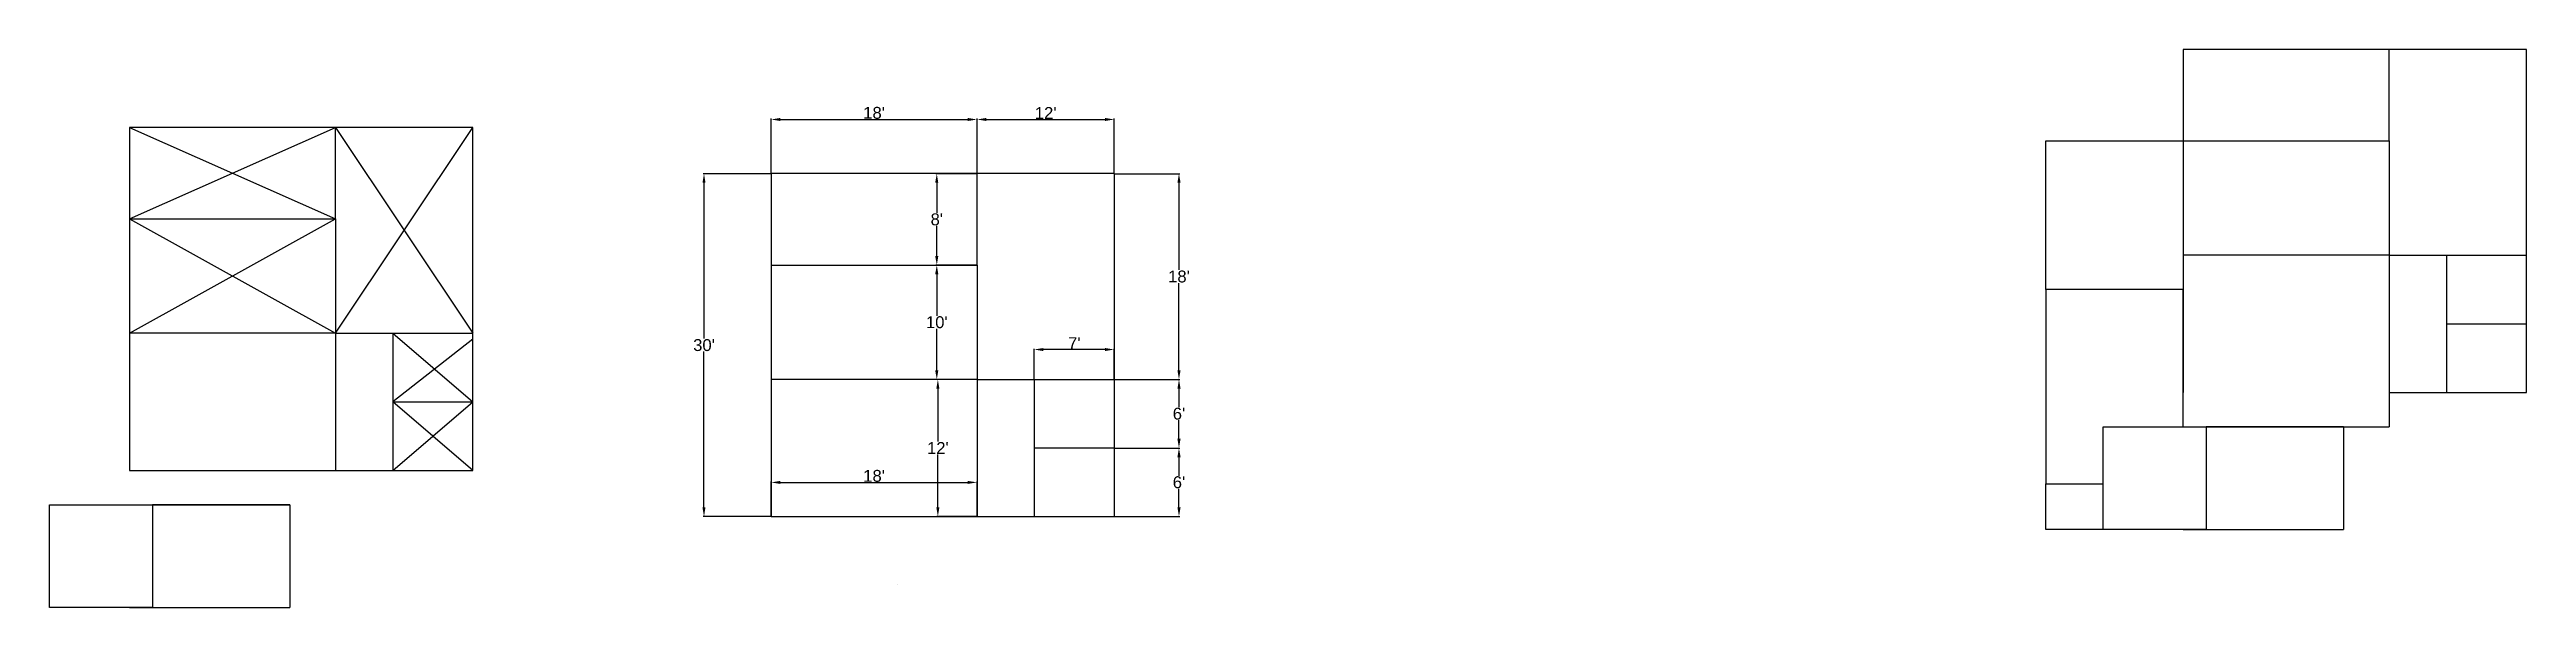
# Model space of a CAD drawing. Header units: feet. Extents: x 122 to 11882, y 109 to 909.
# Drawn here: x 9284 to 11882, y 319 to 909 of the extents above.
import ezdxf

# ---------------------------------------------------------------- set-up
doc = ezdxf.new("R2010")
doc.units = ezdxf.units.FT
doc.header["$MEASUREMENT"] = 0
doc.styles.get("Standard").update_dxf_attribs({"font": 'arial.ttf'})
doc.dimstyles.new('base', dxfattribs={"dimscale": 5, "dimtxt": 2.5, "dimasz": 1.9375, "dimexe": 0.18, "dimexo": 0.0625, "dimgap": 0.09, "dimtad": 1, "dimtih": 1, "dimtoh": 1, "dimzin": 0, "dimdsep": 46, "dimlunit": 4, "dimtxsty": 'Standard', "dimcen": 0.09, "dimclrd": 3, "dimclre": 2, "dimclrt": 4, "dimadec": 0, "dimazin": 0, "dimtfac": 1, "dimtofl": 0, "dimtmove": 0, "dimatfit": 3, "dimfxl": 1, "dimtfillclr": 1, "dimtolj": 1, "dimtzin": 0, "dimarcsym": 0})

# ---------------------------------------------------------------- blocks, each defined once
blk = doc.blocks.new('*D59')
at = {"color": 2, "lineweight": -2, "transparency": 16777216}
for p, q in [((10040.4, 778.8), (9969.4, 778.8)), ((10040.4, 418.8), (9969.4, 418.8))]:
    blk.add_line(p, q, dxfattribs=at)
at = {"color": 3, "lineweight": -2, "transparency": 16777216}
for p, q in [((9970.3, 769.2), (9970.3, 605.7)), ((9970.3, 428.5), (9970.3, 592))]:
    blk.add_line(p, q, dxfattribs=at)
at = {"color": 3, "transparency": 16777216}
for points in [[(9968.7, 769.2), (9971.9, 769.2), (9970.3, 778.8)], [(9968.7, 428.5), (9971.9, 428.5), (9970.3, 418.8)]]:
    blk.add_solid(points, dxfattribs=at)
at = {"layer": 'Defpoints', "color": 0, "transparency": 16777216}
for p in [(10040.7, 778.8), (9970.3, 418.8), (10040.7, 418.8)]:
    blk.add_point(p, dxfattribs=at)
at = {"color": 4, "transparency": 16777216, "insert": (9970.3, 598.8), "char_height": 12.5, "attachment_point": 5}
blk.add_mtext("\\A1;30'", dxfattribs=at)
blk = doc.blocks.new('*D60')
at = {"color": 2, "lineweight": -2, "transparency": 16777216}
for p, q in [((10040.7, 779.2), (10040.7, 836.6)), ((10256.7, 779.2), (10256.7, 836.6))]:
    blk.add_line(p, q, dxfattribs=at)
at = {"color": 3, "lineweight": -2, "transparency": 16777216}
blk.add_line((10050.4, 835.7), (10247, 835.7), dxfattribs=at)
at = {"color": 3, "transparency": 16777216}
for points in [[(10050.4, 837.3), (10050.4, 834.1), (10040.7, 835.7)], [(10247, 837.3), (10247, 834.1), (10256.7, 835.7)]]:
    blk.add_solid(points, dxfattribs=at)
at = {"layer": 'Defpoints', "color": 0, "transparency": 16777216}
for p in [(10256.7, 835.7), (10040.7, 778.8), (10256.7, 778.8)]:
    blk.add_point(p, dxfattribs=at)
at = {"color": 4, "transparency": 16777216, "insert": (10148.7, 842.6), "char_height": 12.5, "attachment_point": 5}
blk.add_mtext("\\A1;18'", dxfattribs=at)
blk = doc.blocks.new('*D61')
at = {"color": 2, "lineweight": -2, "transparency": 16777216}
for p, q in [((10256.7, 779.2), (10256.7, 836.6)), ((10400.7, 779.2), (10400.7, 836.6))]:
    blk.add_line(p, q, dxfattribs=at)
at = {"color": 3, "lineweight": -2, "transparency": 16777216}
blk.add_line((10266.4, 835.7), (10391, 835.7), dxfattribs=at)
at = {"color": 3, "transparency": 16777216}
for points in [[(10266.4, 837.3), (10266.4, 834.1), (10256.7, 835.7)], [(10391, 837.3), (10391, 834.1), (10400.7, 835.7)]]:
    blk.add_solid(points, dxfattribs=at)
at = {"layer": 'Defpoints', "color": 0, "transparency": 16777216}
for p in [(10400.7, 835.7), (10256.7, 778.8), (10400.7, 778.8)]:
    blk.add_point(p, dxfattribs=at)
at = {"color": 4, "transparency": 16777216, "insert": (10328.7, 842.5), "char_height": 12.5, "attachment_point": 5}
blk.add_mtext("\\A1;12'", dxfattribs=at)
blk = doc.blocks.new('*D62')
at = {"color": 2, "lineweight": -2, "transparency": 16777216}
for p, q in [((10401, 778.8), (10469.4, 778.8)), ((10401, 562.8), (10469.4, 562.8))]:
    blk.add_line(p, q, dxfattribs=at)
at = {"color": 3, "lineweight": -2, "transparency": 16777216}
for p, q in [((10468.5, 769.2), (10468.5, 677.7)), ((10468.5, 572.5), (10468.5, 664))]:
    blk.add_line(p, q, dxfattribs=at)
at = {"color": 3, "transparency": 16777216}
for points in [[(10466.9, 769.2), (10470.2, 769.2), (10468.5, 778.8)], [(10466.9, 572.5), (10470.2, 572.5), (10468.5, 562.8)]]:
    blk.add_solid(points, dxfattribs=at)
at = {"layer": 'Defpoints', "color": 0, "transparency": 16777216}
for p in [(10400.7, 778.8), (10400.7, 562.8), (10468.5, 562.8)]:
    blk.add_point(p, dxfattribs=at)
at = {"color": 4, "transparency": 16777216, "insert": (10468.5, 670.8), "char_height": 12.5, "attachment_point": 5}
blk.add_mtext("\\A1;18'", dxfattribs=at)
blk = doc.blocks.new('*D63')
at = {"color": 2, "lineweight": -2, "transparency": 16777216}
for p, q in [((10401, 562.8), (10469.4, 562.8)), ((10401, 490.8), (10469.4, 490.8))]:
    blk.add_line(p, q, dxfattribs=at)
at = {"color": 3, "lineweight": -2, "transparency": 16777216}
for p, q in [((10468.5, 553.2), (10468.5, 533.7)), ((10468.5, 500.5), (10468.5, 520))]:
    blk.add_line(p, q, dxfattribs=at)
at = {"color": 3, "transparency": 16777216}
for points in [[(10466.9, 553.2), (10470.2, 553.2), (10468.5, 562.8)], [(10466.9, 500.5), (10470.2, 500.5), (10468.5, 490.8)]]:
    blk.add_solid(points, dxfattribs=at)
at = {"layer": 'Defpoints', "color": 0, "transparency": 16777216}
for p in [(10400.7, 562.8), (10400.7, 490.8), (10468.5, 490.8)]:
    blk.add_point(p, dxfattribs=at)
at = {"color": 4, "transparency": 16777216, "insert": (10468.5, 526.8), "char_height": 12.5, "attachment_point": 5}
blk.add_mtext("\\A1;6'", dxfattribs=at)
blk = doc.blocks.new('*D64')
at = {"color": 2, "lineweight": -2, "transparency": 16777216}
for p, q in [((10401, 490.8), (10469.4, 490.8)), ((10401, 418.8), (10469.4, 418.8))]:
    blk.add_line(p, q, dxfattribs=at)
at = {"color": 3, "lineweight": -2, "transparency": 16777216}
for p, q in [((10468.5, 481.2), (10468.5, 461.7)), ((10468.5, 428.5), (10468.5, 448))]:
    blk.add_line(p, q, dxfattribs=at)
at = {"color": 3, "transparency": 16777216}
for points in [[(10466.9, 481.2), (10470.2, 481.2), (10468.5, 490.8)], [(10466.9, 428.5), (10470.2, 428.5), (10468.5, 418.8)]]:
    blk.add_solid(points, dxfattribs=at)
at = {"layer": 'Defpoints', "color": 0, "transparency": 16777216}
for p in [(10400.7, 490.8), (10400.7, 418.8), (10468.5, 418.8)]:
    blk.add_point(p, dxfattribs=at)
at = {"color": 4, "transparency": 16777216, "insert": (10468.5, 454.8), "char_height": 12.5, "attachment_point": 5}
blk.add_mtext("\\A1;6'", dxfattribs=at)
blk = doc.blocks.new('*D65')
at = {"color": 2, "lineweight": -2, "transparency": 16777216}
for p, q in [((10040.7, 419.2), (10040.7, 455.6)), ((10256.7, 419.2), (10256.7, 455.6))]:
    blk.add_line(p, q, dxfattribs=at)
at = {"color": 3, "lineweight": -2, "transparency": 16777216}
blk.add_line((10050.4, 454.7), (10247, 454.7), dxfattribs=at)
at = {"color": 3, "transparency": 16777216}
for points in [[(10050.4, 456.3), (10050.4, 453.1), (10040.7, 454.7)], [(10247, 456.3), (10247, 453.1), (10256.7, 454.7)]]:
    blk.add_solid(points, dxfattribs=at)
at = {"layer": 'Defpoints', "color": 0, "transparency": 16777216}
for p in [(10256.7, 454.7), (10040.7, 418.8), (10256.7, 418.8)]:
    blk.add_point(p, dxfattribs=at)
at = {"color": 4, "transparency": 16777216, "insert": (10148.7, 461.5), "char_height": 12.5, "attachment_point": 5}
blk.add_mtext("\\A1;18'", dxfattribs=at)
blk = doc.blocks.new('*D66')
at = {"color": 2, "lineweight": -2, "transparency": 16777216}
for p, q in [((10316.7, 563.2), (10316.7, 595.1)), ((10400.7, 563.2), (10400.7, 595.1))]:
    blk.add_line(p, q, dxfattribs=at)
at = {"color": 3, "lineweight": -2, "transparency": 16777216}
blk.add_line((10391, 594.2), (10326.4, 594.2), dxfattribs=at)
at = {"color": 3, "transparency": 16777216}
for points in [[(10326.4, 595.8), (10326.4, 592.6), (10316.7, 594.2)], [(10391, 595.8), (10391, 592.6), (10400.7, 594.2)]]:
    blk.add_solid(points, dxfattribs=at)
at = {"layer": 'Defpoints', "color": 0, "transparency": 16777216}
for p in [(10316.7, 594.2), (10316.7, 562.8), (10400.7, 562.8)]:
    blk.add_point(p, dxfattribs=at)
at = {"color": 4, "transparency": 16777216, "insert": (10358.7, 600.9), "char_height": 12.5, "attachment_point": 5}
blk.add_mtext("\\A1;7'", dxfattribs=at)
blk = doc.blocks.new('*D67')
at = {"color": 2, "lineweight": -2, "transparency": 16777216}
for p, q in [((10256.4, 778.8), (10213.6, 778.8)), ((10256.4, 682.8), (10213.6, 682.8))]:
    blk.add_line(p, q, dxfattribs=at)
at = {"color": 3, "lineweight": -2, "transparency": 16777216}
for p, q in [((10214.5, 769.2), (10214.5, 737.7)), ((10214.5, 692.5), (10214.5, 724))]:
    blk.add_line(p, q, dxfattribs=at)
at = {"color": 3, "transparency": 16777216}
for points in [[(10212.8, 769.2), (10216.1, 769.2), (10214.5, 778.8)], [(10212.8, 692.5), (10216.1, 692.5), (10214.5, 682.8)]]:
    blk.add_solid(points, dxfattribs=at)
at = {"layer": 'Defpoints', "color": 0, "transparency": 16777216}
for p in [(10256.7, 778.8), (10214.5, 682.8), (10256.7, 682.8)]:
    blk.add_point(p, dxfattribs=at)
at = {"color": 4, "transparency": 16777216, "insert": (10214.5, 730.8), "char_height": 12.5, "attachment_point": 5}
blk.add_mtext("\\A1;8'", dxfattribs=at)
blk = doc.blocks.new('*D68')
at = {"color": 2, "lineweight": -2, "transparency": 16777216}
for p, q in [((10256.4, 682.8), (10213.6, 682.8)), ((10256.4, 562.8), (10213.6, 562.8))]:
    blk.add_line(p, q, dxfattribs=at)
at = {"color": 3, "lineweight": -2, "transparency": 16777216}
for p, q in [((10214.5, 673.2), (10214.5, 629.7)), ((10214.5, 572.5), (10214.5, 616))]:
    blk.add_line(p, q, dxfattribs=at)
at = {"color": 3, "transparency": 16777216}
for points in [[(10212.8, 673.2), (10216.1, 673.2), (10214.5, 682.8)], [(10212.8, 572.5), (10216.1, 572.5), (10214.5, 562.8)]]:
    blk.add_solid(points, dxfattribs=at)
at = {"layer": 'Defpoints', "color": 0, "transparency": 16777216}
for p in [(10256.7, 682.8), (10214.5, 562.8), (10256.7, 562.8)]:
    blk.add_point(p, dxfattribs=at)
at = {"color": 4, "transparency": 16777216, "insert": (10214.5, 622.8), "char_height": 12.5, "attachment_point": 5}
blk.add_mtext("\\A1;10'", dxfattribs=at)
blk = doc.blocks.new('*D69')
at = {"color": 2, "lineweight": -2, "transparency": 16777216}
for p, q in [((10256.4, 562.8), (10214.7, 562.8)), ((10256.4, 418.8), (10214.7, 418.8))]:
    blk.add_line(p, q, dxfattribs=at)
at = {"color": 3, "lineweight": -2, "transparency": 16777216}
for p, q in [((10215.6, 553.2), (10215.6, 497.6)), ((10215.6, 428.5), (10215.6, 484.1))]:
    blk.add_line(p, q, dxfattribs=at)
at = {"color": 3, "transparency": 16777216}
for points in [[(10214, 553.2), (10217.2, 553.2), (10215.6, 562.8)], [(10214, 428.5), (10217.2, 428.5), (10215.6, 418.8)]]:
    blk.add_solid(points, dxfattribs=at)
at = {"layer": 'Defpoints', "color": 0, "transparency": 16777216}
for p in [(10256.7, 562.8), (10215.6, 418.8), (10256.7, 418.8)]:
    blk.add_point(p, dxfattribs=at)
at = {"color": 4, "transparency": 16777216, "insert": (10215.6, 490.8), "char_height": 12.5, "attachment_point": 5}
blk.add_mtext("\\A1;12'", dxfattribs=at)

msp = doc.modelspace()

# ---------------------------------------------------------------- linework, layer by layer
for p, q in [((11881.894, 909.168), (11521.894, 909.168)), ((11521.894, 909.168), (11521.894, 549.168)), ((11737.894, 813.168), (11737.894, 909.168)), ((11881.894, 549.168), (11881.894, 909.168)), ((9367.846, 827.246), (9583.846, 731.246)), ((9367.846, 731.246), (9583.846, 827.246)), ((9583.846, 731.246), (9583.846, 827.246)), ((9583.846, 827.246), (9727.846, 611.246)), ((9583.846, 611.246), (9727.846, 827.246)), ((11377.894, 657.168), (11377.894, 813.168)), ((11377.894, 813.168), (11521.894, 813.168)), ((11521.894, 813.168), (11737.894, 813.168)), ((11737.894, 813.168), (11737.894, 693.168)), ((10256.721, 682.846), (10256.721, 778.846)), ((9367.846, 731.246), (9583.846, 731.246)), ((9367.846, 731.246), (9583.846, 611.246)), ((9367.846, 611.246), (9583.846, 731.246)), ((9583.846, 731.246), (9583.846, 611.246)), ((10040.721, 682.846), (10256.721, 682.846)), ((10256.721, 682.846), (10256.721, 562.846)), ((11737.894, 693.168), (11521.894, 693.168)), ((11737.894, 693.168), (11881.894, 693.168)), ((11737.894, 693.168), (11737.894, 549.168)), ((11797.894, 693.168), (11797.894, 549.168)), ((11521.894, 657.168), (11377.894, 657.168)), ((11377.894, 657.168), (11377.894, 453.168)), ((11521.894, 513.168), (11521.894, 657.168)), ((9583.846, 611.246), (9367.846, 611.246)), ((9583.846, 611.246), (9727.846, 611.246)), ((9583.846, 611.246), (9583.846, 467.246)), ((9643.846, 611.246), (9643.846, 467.246)), ((9643.846, 611.246), (9727.846, 539.246)), ((9727.846, 605.182), (9643.846, 539.246)), ((11797.894, 621.168), (11881.894, 621.168)), ((10256.721, 562.846), (10040.721, 562.846)), ((10256.721, 562.846), (10400.721, 562.846)), ((10256.721, 562.846), (10256.721, 418.846)), ((10316.721, 562.846), (10316.721, 418.846)), ((11737.894, 549.168), (11881.894, 549.168)), ((11737.894, 549.168), (11737.894, 513.168)), ((9643.846, 539.246), (9727.846, 539.246)), ((9727.846, 467.246), (9643.846, 539.246)), ((9643.846, 467.246), (9727.846, 539.246)), ((11437.894, 405.168), (11437.894, 513.168)), ((11437.894, 513.168), (11545.894, 513.168)), ((11521.894, 513.168), (11689.894, 513.168)), ((11689.894, 513.168), (11545.894, 513.168)), ((11545.894, 513.168), (11545.894, 405.168)), ((11689.894, 513.168), (11689.894, 405.168)), ((11689.894, 513.168), (11737.894, 513.168)), ((10316.721, 490.846), (10400.721, 490.846)), ((11377.894, 405.168), (11377.894, 453.168)), ((11377.894, 453.168), (11437.894, 453.168)), ((9283.846, 323.246), (9283.846, 431.246)), ((9283.846, 431.246), (9391.846, 431.246)), ((9367.846, 431.246), (9535.846, 431.246)), ((9535.846, 431.246), (9391.846, 431.246)), ((9391.846, 431.246), (9391.846, 323.246)), ((9535.846, 431.246), (9535.846, 323.246)), ((11437.894, 405.168), (11377.894, 405.168)), ((11545.894, 405.168), (11437.894, 405.168)), ((11521.894, 405.168), (11689.894, 405.168)), ((9391.846, 323.246), (9283.846, 323.246)), ((9367.846, 323.246), (9535.846, 323.246))]:
    msp.add_line(p, q)
for points in [[(9367.846, 467.246), (9727.846, 467.246), (9727.846, 827.246), (9367.846, 827.246)], [(10040.721, 418.846), (10400.721, 418.846), (10400.721, 778.846), (10040.721, 778.846)]]:
    msp.add_lwpolyline(points, close=True)

# ---------------------------------------------------------------- texts
at = {"char_height": 0.2, "attachment_point": 1}
for s, width, insert in [('Old', 788.5322, (10172.624, 348.02)), ('current design', 882.50236, (10054.14, 319.446))]:
    msp.add_mtext_dynamic_manual_height_columns(s, width=width, gutter_width=1, heights=[0], dxfattribs=dict(at, insert=insert))

# ---------------------------------------------------------------- dimensions: what is measured, and where the dimension line sits
for base, p1, p2, picture, middle in [((10256.721, 835.731), (10040.721, 778.846), (10256.721, 778.846), '*D60', (10148.721, 842.563)), ((10400.721, 835.731), (10256.721, 778.846), (10400.721, 778.846), '*D61', (10328.721, 842.457)), ((10316.721, 594.226), (10400.721, 562.846), (10316.721, 562.846), '*D66', (10358.721, 600.926)), ((10256.721, 454.708), (10040.721, 418.846), (10256.721, 418.846), '*D65', (10148.721, 461.54))]:
    dim = msp.add_linear_dim(base=base, p1=p1, p2=p2, dimstyle='base')
    dim.commit()
    dim.dimension.update_dxf_attribs({"geometry": picture, "text_midpoint": middle})
for base, p1, p2, picture, middle in [((9970.271, 418.846), (10040.721, 778.846), (10040.721, 418.846), '*D59', (9970.271, 598.846)), ((10214.453, 682.846), (10256.721, 778.846), (10256.721, 682.846), '*D67', (10214.453, 730.846)), ((10468.55, 562.846), (10400.721, 778.846), (10400.721, 562.846), '*D62', (10468.55, 670.846)), ((10214.453, 562.846), (10256.721, 682.846), (10256.721, 562.846), '*D68', (10214.453, 622.846)), ((10468.55, 490.846), (10400.721, 562.846), (10400.721, 490.846), '*D63', (10468.55, 526.846)), ((10468.55, 418.846), (10400.721, 490.846), (10400.721, 418.846), '*D64', (10468.55, 454.846))]:
    dim = msp.add_linear_dim(base=base, p1=p1, p2=p2, angle=90, dimstyle='base')
    dim.commit()
    dim.dimension.update_dxf_attribs({"geometry": picture, "text_midpoint": middle})
dim = msp.add_linear_dim(base=(10215.597, 418.846), p1=(10256.721, 562.846), p2=(10256.721, 418.846), angle=90, dimstyle='base')
dim.commit()
dim.dimension.update_dxf_attribs({"geometry": '*D69', "text_midpoint": (10215.597, 490.846), "dimtype": 160})

doc.saveas('drawing.dxf')
